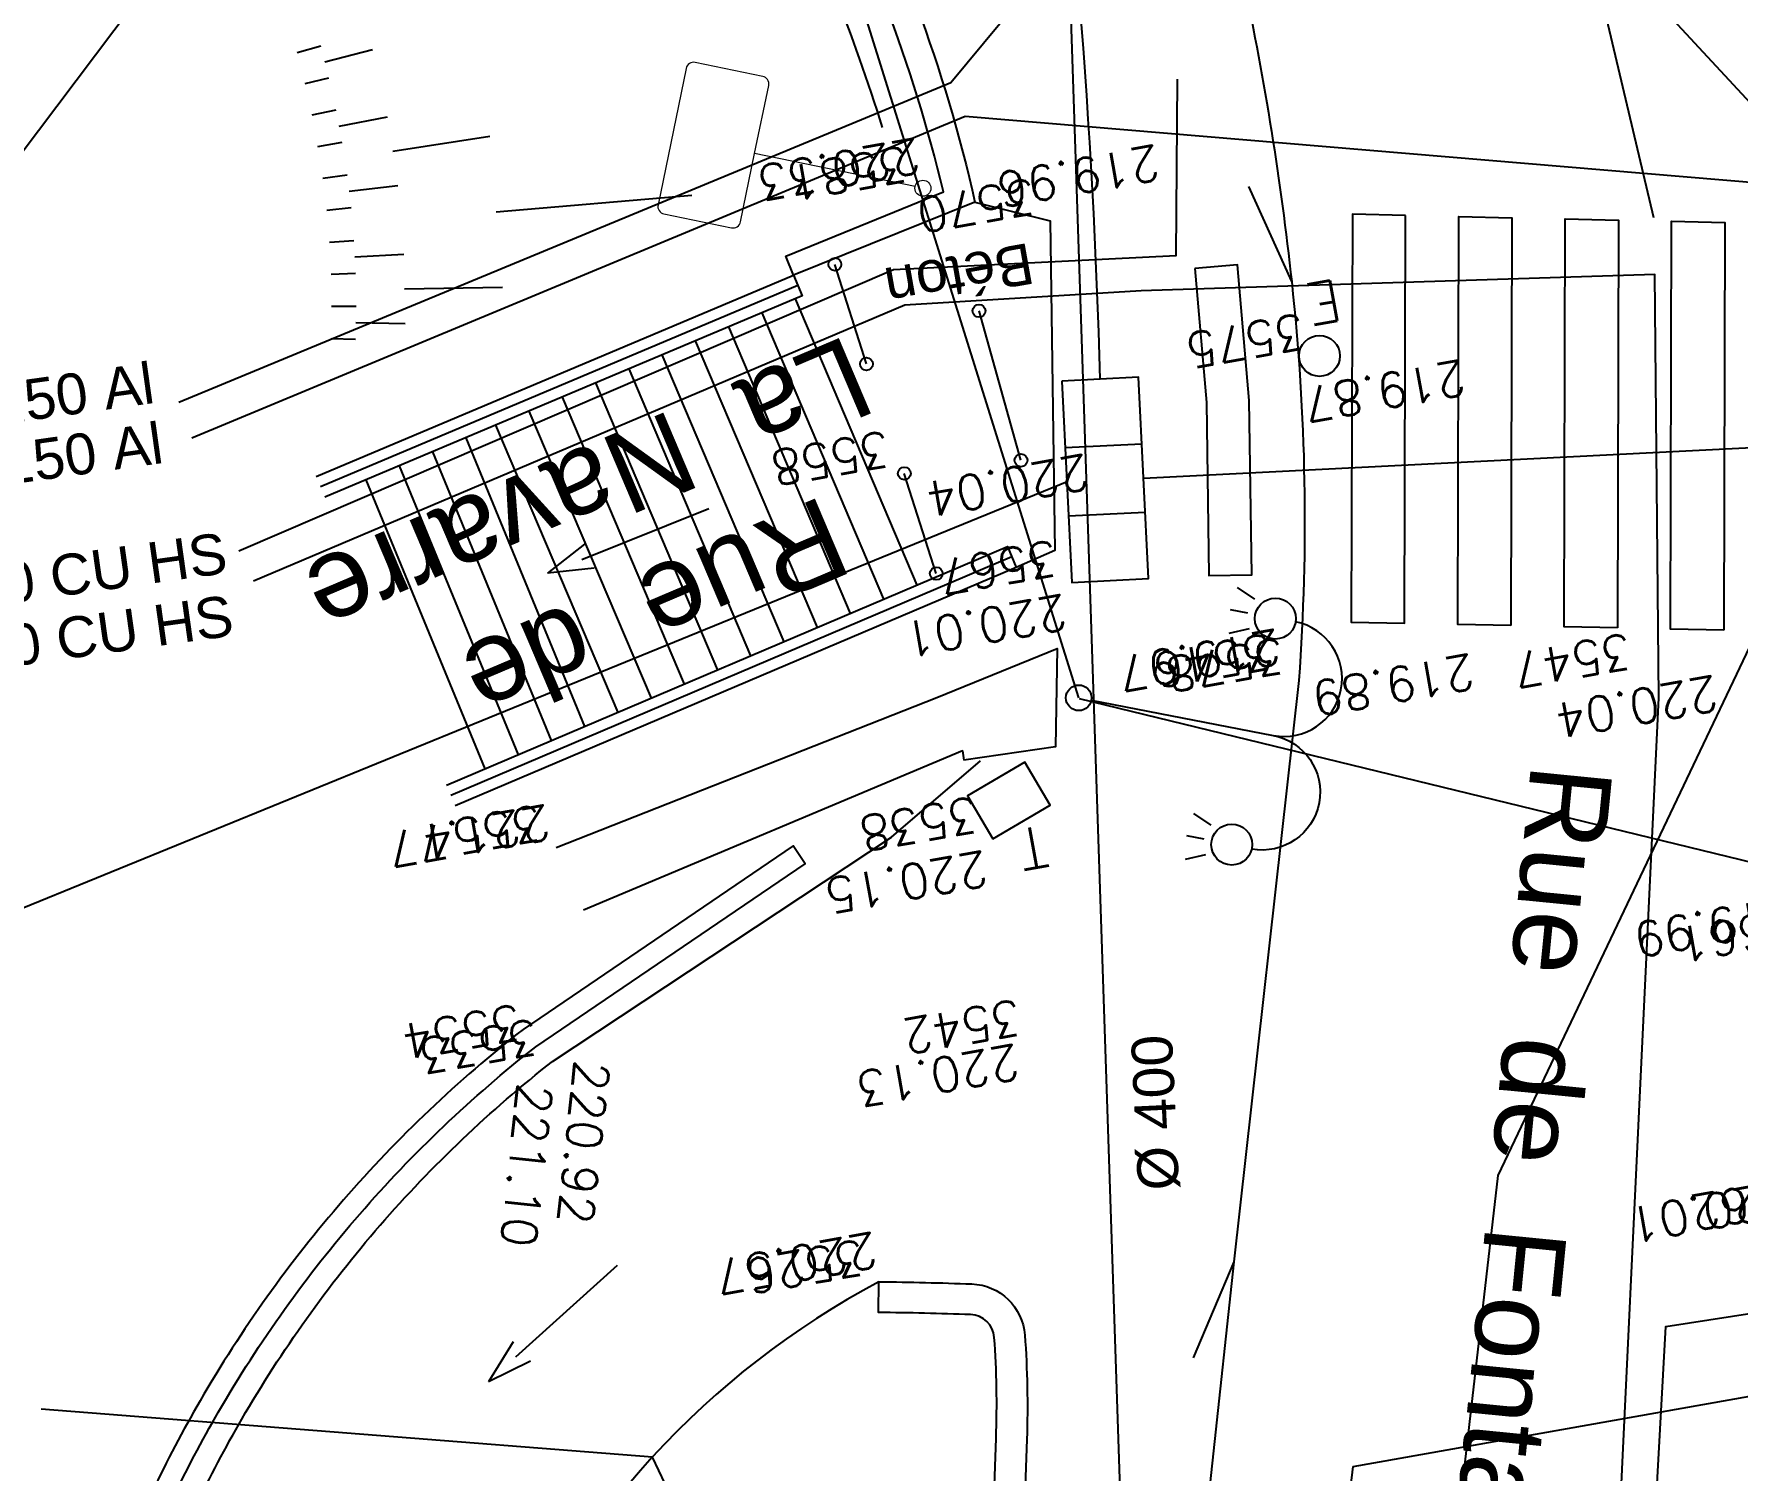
# Model space of a CAD drawing. Extents: x -2313930 to 3286427, y -3858277 to 2572692.
# Drawn here: x -11839 to -10174, y 4680 to 6085 of the extents above; entities that cross this region are included whole.
import ezdxf
from ezdxf.enums import TextEntityAlignment as Align
from ezdxf.lldxf.tags import DXFTag

# ---------------------------------------------------------------- set-up
doc = ezdxf.new("R2010")
doc.units = 0
for name, color, linetype, lineweight in [('_GAZELEC-RESERVATION 2', 132, 'Continuous', 18), ('Fond topo - P', 252, 'Continuous', 50), ('Fond topo - SIG', 252, 'Continuous', 20), ('Fond topo - VOI', 252, 'Continuous', 25)]:
    doc.layers.add(name, color=color, linetype=linetype, lineweight=lineweight)
for name, color, linetype in [('AEP_SSL', 252, 'Continuous'), ('CAB_SSL', 252, 'Continuous'), ('EDF_SSL', 252, 'Texte-Electricite'), ('Fond topo - BAT_ANN', 252, 'Continuous'), ('Fond topo - CLO_LEG', 252, 'Continuous'), ('Fond topo - CLO_MUR', 252, 'Continuous'), ('Fond topo - EAU', 252, 'Continuous'), ('Fond topo - EAU_TXT', 252, 'Continuous'), ('Fond topo - ECL', 252, 'Continuous'), ('Fond topo - PTT', 252, 'Continuous'), ('Fond topo - PTT_TXT', 252, 'Continuous'), ('Fond topo - SIH', 252, 'Continuous'), ('Fond topo - SOL', 252, 'Continuous'), ('Fond topo - TAL', 252, 'Continuous'), ('Fond topo - TAL_HAC', 252, 'Continuous'), ('Fond topo - VOI_NOM', 252, 'Continuous'), ('Fond topo - VOI_TXT', 252, 'Continuous'), ('Fond topo - Z_500', 252, 'Continuous'), ('GAZ_SSL', 252, 'Texte-GAZ'), ('prlm-VRD', 2, 'Continuous'), ('TELECOM_SSL', 252, 'Texte-Telecom'), ('UNITAIRE SSL', 252, 'UNITAIRE')]:
    doc.layers.add(name, color=color, linetype=linetype)
for name, color, linetype, plot in [('Fond topo - N', 252, 'Continuous', False), ('Fond topo - NCACHE', 252, 'Continuous', False), ('Fond topo - ZCACHE', 252, 'Continuous', False)]:
    doc.layers.add(name, color=color, linetype=linetype, plot=plot)
doc.styles.add('2000_ARIAL', font='arial.ttf', dxfattribs={"height": 0.4})
doc.styles.add('Lignes', font='arial.ttf', dxfattribs={"height": 0.35})
doc.styles.add('LignesA', font='arial.ttf', dxfattribs={"height": 0.35})
doc.styles.add('SIMPLEX', font='simplex_.ttf', dxfattribs={"height": 1.25})
doc.styles.add('TP-C_Autocad_Standard', font='simplex_.ttf', dxfattribs={"height": 1})
doc.styles.add('Tronçons', font='arial.ttf', dxfattribs={"height": 0.25})
tags = doc.linetypes.add('L16', pattern=[0.375, 0.3, -0.075]).pattern_tags.tags
tags[6:7] = [DXFTag(74, 4), DXFTag(75, 0), DXFTag(340, '0'), DXFTag(46, 0.0), DXFTag(50, 0.0), DXFTag(44, 0.0), DXFTag(45, 0.0)]
tags[4:5] = [DXFTag(74, 4), DXFTag(75, 0), DXFTag(340, '0'), DXFTag(46, 0.0), DXFTag(50, 0.0), DXFTag(44, 0.0), DXFTag(45, 0.0)]
tags = doc.linetypes.add('L8', pattern=[0.225, 0.15, -0.075]).pattern_tags.tags
tags[6:7] = [DXFTag(74, 4), DXFTag(75, 0), DXFTag(340, '0'), DXFTag(46, 0.0), DXFTag(50, 0.0), DXFTag(44, 0.0), DXFTag(45, 0.0)]
tags[4:5] = [DXFTag(74, 4), DXFTag(75, 0), DXFTag(340, '0'), DXFTag(46, 0.0), DXFTag(50, 0.0), DXFTag(44, 0.0), DXFTag(45, 0.0)]
tags = doc.linetypes.add('Texte-BT', pattern='A,5,-0.25,["BT",Lignes,S=1,R=0,X=0,Y=-0.18],-1.25', length=6.5).pattern_tags.tags
tags[15:16] = [DXFTag(74, 4), DXFTag(75, 0), DXFTag(340, '0'), DXFTag(46, 0.0), DXFTag(50, 0.0), DXFTag(44, 0.0), DXFTag(45, 0.0)]
tags[4:5] = [DXFTag(74, 4), DXFTag(75, 0), DXFTag(340, '0'), DXFTag(46, 0.0), DXFTag(50, 0.0), DXFTag(44, 0.0), DXFTag(45, 0.0)]
tags = doc.linetypes.add('Texte-Electricite', pattern='A,5,-0.25,["ELEC",Lignes,S=1,R=0,X=0,Y=-0.18],-1.25', length=6.5).pattern_tags.tags
tags[15:16] = [DXFTag(74, 4), DXFTag(75, 0), DXFTag(340, '0'), DXFTag(46, 0.0), DXFTag(50, 0.0), DXFTag(44, 0.0), DXFTag(45, 0.0)]
tags[4:5] = [DXFTag(74, 4), DXFTag(75, 0), DXFTag(340, '0'), DXFTag(46, 0.0), DXFTag(50, 0.0), DXFTag(44, 0.0), DXFTag(45, 0.0)]
tags = doc.linetypes.add('Texte-GAZ', pattern='A,5,-0.25,["GAZ",Lignes,S=1,R=0,X=0,Y=-0.18],-1.25', length=6.5).pattern_tags.tags
tags[15:16] = [DXFTag(74, 4), DXFTag(75, 0), DXFTag(340, '0'), DXFTag(46, 0.0), DXFTag(50, 0.0), DXFTag(44, 0.0), DXFTag(45, 0.0)]
tags[4:5] = [DXFTag(74, 4), DXFTag(75, 0), DXFTag(340, '0'), DXFTag(46, 0.0), DXFTag(50, 0.0), DXFTag(44, 0.0), DXFTag(45, 0.0)]
tags = doc.linetypes.add('Texte-HT', pattern='A,5,-0.25,["HT",Lignes,S=1,R=0,X=0,Y=-0.18],-1.25', length=6.5).pattern_tags.tags
tags[15:16] = [DXFTag(74, 4), DXFTag(75, 0), DXFTag(340, '0'), DXFTag(46, 0.0), DXFTag(50, 0.0), DXFTag(44, 0.0), DXFTag(45, 0.0)]
tags[4:5] = [DXFTag(74, 4), DXFTag(75, 0), DXFTag(340, '0'), DXFTag(46, 0.0), DXFTag(50, 0.0), DXFTag(44, 0.0), DXFTag(45, 0.0)]
tags = doc.linetypes.add('Texte-Telecom', pattern='A,5,-0.25,["TEL",Lignes,S=1,R=0,X=0,Y=-0.18],-1.25', length=6.5).pattern_tags.tags
tags[15:16] = [DXFTag(74, 4), DXFTag(75, 0), DXFTag(340, '0'), DXFTag(46, 0.0), DXFTag(50, 0.0), DXFTag(44, 0.0), DXFTag(45, 0.0)]
tags[4:5] = [DXFTag(74, 4), DXFTag(75, 0), DXFTag(340, '0'), DXFTag(46, 0.0), DXFTag(50, 0.0), DXFTag(44, 0.0), DXFTag(45, 0.0)]
tags = doc.linetypes.add('Texte-TelecomA', pattern='A,5,-0.25,["TEL",LignesA,S=1,R=0,X=0,Y=-0.18],-1.25', length=6.5).pattern_tags.tags
tags[15:16] = [DXFTag(74, 4), DXFTag(75, 0), DXFTag(340, '0'), DXFTag(46, 0.0), DXFTag(50, 0.0), DXFTag(44, 0.0), DXFTag(45, 0.0)]
tags[4:5] = [DXFTag(74, 4), DXFTag(75, 0), DXFTag(340, '0'), DXFTag(46, 0.0), DXFTag(50, 0.0), DXFTag(44, 0.0), DXFTag(45, 0.0)]
tags = doc.linetypes.add('UNITAIRE', pattern='A,0.25,-0.2,0,-0.2,0.25,-0.3,["UNI",TP-C_Autocad_Standard,S=0.15,R=0,X=-0.1,Y=-0.05],-0.45', length=1.65).pattern_tags.tags
tags[23:24] = [DXFTag(74, 4), DXFTag(75, 0), DXFTag(340, '0'), DXFTag(46, 0.0), DXFTag(50, 0.0), DXFTag(44, 0.0), DXFTag(45, 0.0)]
tags[12:13] = [DXFTag(74, 4), DXFTag(75, 0), DXFTag(340, '0'), DXFTag(46, 0.0), DXFTag(50, 0.0), DXFTag(44, 0.0), DXFTag(45, 0.0)]
tags[10:11] = [DXFTag(74, 4), DXFTag(75, 0), DXFTag(340, '0'), DXFTag(46, 0.0), DXFTag(50, 0.0), DXFTag(44, 0.0), DXFTag(45, 0.0)]
tags[8:9] = [DXFTag(74, 4), DXFTag(75, 0), DXFTag(340, '0'), DXFTag(46, 0.0), DXFTag(50, 0.0), DXFTag(44, 0.0), DXFTag(45, 0.0)]
tags[6:7] = [DXFTag(74, 4), DXFTag(75, 0), DXFTag(340, '0'), DXFTag(46, 0.0), DXFTag(50, 0.0), DXFTag(44, 0.0), DXFTag(45, 0.0)]
tags[4:5] = [DXFTag(74, 4), DXFTag(75, 0), DXFTag(340, '0'), DXFTag(46, 0.0), DXFTag(50, 0.0), DXFTag(44, 0.0), DXFTag(45, 0.0)]

# ---------------------------------------------------------------- blocks, each defined once
blk = doc.blocks.new('AFF10')
at = {"ltscale": 2}
for p, q in [((-0.17, -0.5), (-0.17, 0.5)), ((0.17, -0.5), (0.17, 0.5))]:
    blk.add_line(p, q, dxfattribs=at)
at = {"ltscale": 2, "flags": 128}
blk.add_lwpolyline([(-0.5, -0.5), (0.5, -0.5), (0.5, 0.5), (-0.5, 0.5)], close=True, dxfattribs=at)
blk = doc.blocks.new('ESC01')
at = {"ltscale": 2}
for p, q in [((1.338104, 0), (0, 0)), ((1.257547, 0.126415), (1.7, 0)), ((1.257547, -0.126415), (1.7, 0))]:
    blk.add_line(p, q, dxfattribs=at)
blk = doc.blocks.new('CLOLEG')
at = {"ltscale": 2}
blk.add_circle((0, 0), 0.0625, dxfattribs=at)
blk = doc.blocks.new('EAU03')
at = {"ltscale": 2}
blk.add_circle((0, 0), 0.2, dxfattribs=at)
blk = doc.blocks.new('EAU99')
at = {"style": 'SIMPLEX'}
blk.add_text('E', height=0.4, dxfattribs=at).set_placement((0, 0), align=Align.MIDDLE_CENTER)
blk = doc.blocks.new('ECL03')
at = {"ltscale": 2}
for p, q in [((-1.271914, 1.507164), (-1.354196, 1.319402)), ((-0.978086, 1.507164), (-0.895804, 1.319402)), ((0.978086, 1.507164), (0.895804, 1.319402)), ((1.271914, 1.507164), (1.354196, 1.319402)), ((-1.125, 1.464688), (-1.125, 1.293214)), ((1.125, 1.464688), (1.125, 1.293214))]:
    blk.add_line(p, q, dxfattribs=at)
at = {"ltscale": 2, "flags": 128}
blk.add_lwpolyline([(0, 0.125), (0, 1.935, -0.995687118), (1.131589, 1.939891)], format="xyb", dxfattribs=at)
at = {"ltscale": 2}
for centre, radius in [((-1.125, 1.74), 0.2), ((1.125, 1.74), 0.2), ((0, 0), 0.125)]:
    blk.add_circle(centre, radius, dxfattribs=at)
blk.add_arc((-0.565805, 1.935), 0.565805, 0, 179.504668, dxfattribs=at)
blk = doc.blocks.new('PTOPO')
at = {"layer": 'Fond topo - NCACHE', "style": 'SIMPLEX'}
blk.add_attdef('MAT', text='', height=0.34, dxfattribs=at).set_placement((0.1, -0.1), align=Align.TOP_LEFT)
at = {"layer": 'Fond topo - ZCACHE', "style": 'SIMPLEX'}
blk.add_attdef('ALT', (0.1, 0.1), '', height=0.34, dxfattribs=at)
blk = doc.blocks.new('PTT04')
at = {"ltscale": 2, "flags": 128}
blk.add_lwpolyline([(-0.5, -0.5), (0.5, -0.5), (0.5, 0.5), (-0.5, 0.5)], close=True, dxfattribs=at)
blk = doc.blocks.new('PTT99')
at = {"style": 'SIMPLEX'}
blk.add_text('T', height=0.4, dxfattribs=at).set_placement((0, 0), align=Align.MIDDLE_CENTER)
blk = doc.blocks.new('MOB01')
at = {"ltscale": 2}
blk.add_line((0, 0.078125), (0, 1.679534), dxfattribs=at)
at = {"linetype": 'Continuous', "ltscale": 2, "flags": 128}
blk.add_lwpolyline([(0, 1.679534), (0.680858, 1.679534, 0.414214007), (0.755858, 1.754534), (0.755858, 2.428793, 0.414214007), (0.680858, 2.503793), (-0.680858, 2.503793, 0.414214007), (-0.755858, 2.428793), (-0.755858, 1.754534, 0.414214007), (-0.680858, 1.679534)], format="xyb", close=True, dxfattribs=at)
at = {"ltscale": 2}
blk.add_circle((0, 0), 0.078125, dxfattribs=at)
blk = doc.blocks.new('A$C1F970F0F')
at = {"layer": 'AEP_SSL', "elevation": 0, "flags": 128}
for points in [[(-10890.7, -1224.8), (-10802.1, 430.3), (-10904.2, 777.7), (-10402.8, 5134.1), (-10036.7, 5902.9), (-10049.7, 6838.6), (-10065.2, 7383.4), (-10119.6, 7625.4)], [(-11904.3, 6056.7), (-11328.1, 6822), (-9728.8, 7266.1), (-9539.2, 7609.7)]]:
    blk.add_lwpolyline(points, dxfattribs=at)
at = {"layer": 'CAB_SSL', "elevation": 0, "flags": 128}
for points in [[(-10812.2, 5600.4), (-8720.3, 5090.7), (-5742.4, 5634.6), (-2733.2, 6173.9), (-522.8, 8575.3)], [(-10812.6, 5601.1), (-11337, 7277.7)]]:
    blk.add_lwpolyline(points, dxfattribs=at)
at = {"layer": 'EDF_SSL', "linetype": 'Texte-HT', "elevation": 0, "flags": 128}
for points in [[(-11692.1, 5890.3), (-10937.8, 6202.8), (-9933.4, 7412.5), (-9990.4, 7662.3)], [(-10250.6, 6070.5), (-10586.8, 7492)], [(-10577, -1098), (-9834.3, 5453), (-9748.7, 6070.7), (-10923.7, 6169.4), (-11679.5, 5855)], [(-10714.9, 525.5), (-10333.3, 3756.6), (-10245.7, 5601.1), (-10249.5, 6014.9), (-10751.5, 5999), (-10982.6, 5985.1), (-11619.2, 5715.3)], [(-10690, 524.3), (-10304.5, 3793.7), (-10238.9, 4986.5), (-8369.9, 5276.1)]]:
    blk.add_lwpolyline(points, dxfattribs=at)
at = {"layer": 'EDF_SSL', "linetype": 'Texte-BT', "elevation": 0, "flags": 128}
blk.add_lwpolyline([(-11633.6, 5744.7), (-10993.7, 6019.8), (-10717.4, 6033.7), (-10716.2, 6206)], dxfattribs=at)
at = {"layer": 'Fond topo - BAT_ANN', "ltscale": 2, "flags": 128}
for points in [[(-11089.9, 5991.1), (-10970.9, 5711.2)], [(-11155, 5963.7), (-11035.9, 5683.6)], [(-11122.4, 5977.4), (-11003.4, 5697.4)], [(-11187.5, 5950), (-11068.3, 5669.8)], [(-11220, 5936.3), (-11100.8, 5656)], [(-11252.5, 5922.6), (-11133.3, 5642.2)], [(-11285, 5908.9), (-11165.8, 5628.3)], [(-11350.1, 5881.4), (-11230.7, 5600.7)], [(-11317.5, 5895.1), (-11198.2, 5614.5)], [(-11382.6, 5867.7), (-11263.2, 5586.9)], [(-11411.7, 5855.4), (-11295.7, 5573.1)], [(-11444.3, 5841.7), (-11328.2, 5559.3)], [(-11509.3, 5814.3), (-11393.2, 5531.7)], [(-11476.8, 5828), (-11360.7, 5545.5)]]:
    blk.add_lwpolyline(points, dxfattribs=at)
at = {"layer": 'Fond topo - CLO_LEG', "ltscale": 2, "flags": 128}
for points in [[(-11020.1, 5927.5), (-11051, 6024.9)], [(-10869.1, 5833.3), (-10910.1, 5979.4)], [(-10951.9, 5722.6), (-10983.1, 5820.5)]]:
    blk.add_lwpolyline(points, dxfattribs=at)
at = {"layer": 'Fond topo - CLO_MUR', "ltscale": 2, "flags": 128}
for points in [[(-11550.6, 6975.8, -0.08134), (-11287.6, 6779.5, -0.137564), (-10914.1, 6085.6), (-11091.4, 6014.4), (-11098.8, 6033), (-10944.9, 6095.7, 0.134305), (-11307.8, 6760, 0.08134), (-11563.5, 6950.9)], [(-11794.4, 4535.6, -0.039615), (-11738.4, 4725, -0.039615), (-11653.3, 4903.2, -0.047647), (-11515.4, 5096.4, -0.047647), (-11343.4, 5260), (-11079.9, 5438.9), (-11091.7, 5456.3), (-11355.8, 5277, 0.04779), (-11531.3, 5110.2, 0.047647), (-11671.5, 4913.7, 0.039615), (-11758, 4732.5, 0.039615), (-11814.9, 4539.9)], [(-11278.2, 2855.1), (-11022.5, 2825.9), (-10955.5, 3473.2), (-10933.4, 3693.7), (-10909, 4433.8), (-10893.4, 4877.4, 0.026907), (-10895.2, 4975.8, 0.382646), (-10918.3, 4998.1, 0.006707), (-11008.2, 5000.2), (-11007.9, 5030.2, -0.006707), (-10917.2, 5028.1, -0.382646), (-10865.3, 4978, -0.026907), (-10863.4, 4876.3), (-10879, 4432.8), (-10903.4, 3691.8), (-10925.6, 3470.2), (-10995.8, 2792.7), (-11281.6, 2825.3)]]:
    blk.add_lwpolyline(points, format="xyb", dxfattribs=at)
for points in [[(-11557.9, 5817.6), (-11091.4, 6014.4), (-11082.8, 5994.1), (-11549.4, 5797.4)], [(-11430.6, 5515.8), (-10882.3, 5748.9), (-10873.7, 5728.6), (-11422, 5495.5)], [(-11323.3, 5454.9), (-10951.2, 5601.3), (-10833.6, 5649.4), (-10835.2, 5553.3), (-10924.8, 5540.1)], [(-10926.2, 5549.3), (-11296.8, 5393.6)], [(-10926.2, 5549.3), (-10926.2, 5549.3), (-10924.8, 5540.1)]]:
    blk.add_lwpolyline(points, dxfattribs=at)
at = {"layer": 'Fond topo - CLO_MUR', "linetype": 'L16', "ltscale": 2, "flags": 128}
for points in [[(-11087.1, 6004.3), (-11553.7, 5807.5)], [(-10878, 5738.8), (-11426.3, 5505.6)]]:
    blk.add_lwpolyline(points, dxfattribs=at)
at = {"layer": 'Fond topo - SIH', "linetype": 'L16', "ltscale": 2, "flags": 128}
for points in [[(-10493.2, 6072.8), (-10545.2, 6074), (-10546.2, 5675.2), (-10494.2, 5674.1)], [(-10390.2, 5671.8), (-10442.2, 5672.9), (-10441.2, 6071.7), (-10389.2, 6070.5)], [(-10286.2, 5669.5), (-10338.2, 5670.6), (-10337.2, 6069.4), (-10285.1, 6068.2)], [(-10182.2, 5667.2), (-10234.2, 5668.3), (-10233.1, 6067.1), (-10181.1, 6065.9)], [(-10699.3, 6020.8), (-10687.9, 5889.7), (-10685.4, 5720.7), (-10643.4, 5721.3), (-10645.9, 5891.8), (-10657.5, 6024.5)]]:
    blk.add_lwpolyline(points, close=True, dxfattribs=at)
at = {"layer": 'Fond topo - SOL', "linetype": 'L16', "ltscale": 2, "flags": 128}
blk.add_lwpolyline([(-10914.1, 6085.6), (-10840.4, 6067.6), (-10835.9, 5745.2), (-10873.7, 5728.6)], dxfattribs=at)
at = {"layer": 'Fond topo - TAL', "linetype": 'L8', "ltscale": 2, "flags": 128}
blk.add_lwpolyline([(-11004.4, 6158.6, 0.016645), (-11051.4, 6292.6, 0.027189), (-11087.3, 6371.9, 0.002513), (-11156.4, 6503.2, 0.012029), (-11171.6, 6530.3, 0.017564), (-11211.6, 6592.3, 0.015946), (-11260, 6657.4, 0.034499), (-11296.9, 6697.8, 0.009438), (-11443.8, 6832.6, 0.029586), (-11486.1, 6865.7, 0.015022), (-11574.7, 6923.1)], format="xyb", dxfattribs=at)
at = {"layer": 'Fond topo - TAL_HAC', "ltscale": 2}
for p, q in [((-11576.7, 6232.1), (-11553.5, 6238.6)), ((-11549.5, 6223), (-11503, 6235)), ((-11568.8, 6201.7), (-11545.5, 6207.4)), ((-11562, 6171.1), (-11538.5, 6175.9)), ((-11535.5, 6160.1), (-11488.3, 6169)), ((-11483.2, 6135.5), (-11388.3, 6150.1)), ((-11556.2, 6140.2), (-11532.5, 6144.3)), ((-11551.4, 6109.2), (-11527.6, 6112.4)), ((-11525.7, 6096.4), (-11478.1, 6102.1)), ((-11547.7, 6078), (-11523.8, 6080.4)), ((-11382, 6076.3), (-11190.7, 6092.6)), ((-11545, 6046.7), (-11521.1, 6048.3)), ((-11520.3, 6032.3), (-11472.3, 6034.7)), ((-11543.4, 6015.3), (-11519.4, 6016.2)), ((-11471.7, 6000.9), (-11375.7, 6002.6)), ((-11542.9, 5983.9), (-11518.9, 5984)), ((-11519.1, 5967.9), (-11471.1, 5967.1)), ((-11543.4, 5952.5), (-11519.4, 5951.8))]:
    blk.add_line(p, q, dxfattribs=at)
at = {"layer": 'Fond topo - VOI', "ltscale": 2, "flags": 128}
for points in [[(-11493.7, 7121.3), (-11124.9, 6951.5, -0.113855), (-10880.9, 6762.7, -0.040709), (-10762.4, 6591.2, -0.078752), (-10651.4, 6301.2, -0.025105), (-10604.5, 6008, -0.045102), (-10597.5, 5618.1)], [(-10597.5, 5618.1), (-10661, 5049.8), (-10724.7, 4459.2), (-10835, 3463.9), (-10968.8, 2225.9), (-11135.3, 714), (-11202.2, 118.6, -0.018575), (-11279.3, -394.2, 0.004565), (-11387.9, -1000.9)], [(-11768.8, 4535.8, -0.039615), (-11714, 4721.4, -0.039615), (-11630.6, 4896, -0.047647), (-11495.5, 5085.4, -0.047647), (-11326.9, 5245.7), (-10995.8, 5464.8), (-10908.5, 5539.6)], [(-11007.9, 5030.2, 0.172051), (-11380.9, 4623.1, 0.056774), (-11425.3, 4473)]]:
    blk.add_lwpolyline(points, format="xyb", dxfattribs=at)
for points in [[(-10604.5, 6008), (-10646.3, 6101.1)], [(-10661, 5049.8), (-10700.9, 4956)]]:
    blk.add_lwpolyline(points, dxfattribs=at)
at = {"layer": 'GAZ_SSL', "linetype": 'Texte-GAZ', "elevation": 0, "flags": 128}
blk.add_lwpolyline([(-10544.3, 4849.5), (-2844.4, 6215.2), (-619.1, 6565.4), (-558.7, 6580.8), (-429.5, 7139.2), (-208.1, 8868.9), (360.7, 9157.9), (425, 9327.6), (4535.2, 11485.1), (4713.3, 11477.5), (5559.7, 11914.2), (6091.2, 12178.6), (6293, 12126.4), (6627.3, 11179.9), (7472.8, 9124.5), (7947.1, 9062.5), (8070.8, 8793.5), (8796.8, 9110.1), (9553.6, 9252.3)], dxfattribs=at)
at = {"layer": 'GAZ_SSL', "elevation": 0, "flags": 128}
for points in [[(-10560.8, 4710.3), (-11179.7, 4754.5), (-11229.4, 4858.7), (-11826.8, 4905.5)], [(-11201.4, -699.5), (-10544.3, 4849.5)]]:
    blk.add_lwpolyline(points, dxfattribs=at)
at = {"layer": 'TELECOM_SSL', "elevation": 0, "flags": 128}
blk.add_lwpolyline([(-10791.6, 5912.6, 0.051082), (-10984, 7378.5)], format="xyb", dxfattribs=at)
at = {"layer": 'TELECOM_SSL', "linetype": 'Texte-TelecomA', "elevation": 0, "flags": 128}
blk.add_lwpolyline([(-10749.2, 5816), (-5732.1, 6068.9), (-1122.8, 7053.3)], dxfattribs=at)
at = {"layer": 'TELECOM_SSL', "elevation": 0, "flags": 128}
blk.add_lwpolyline([(-10824.1, 5812.3), (-11954, 5350.9)], dxfattribs=at)
at = {"layer": 'UNITAIRE SSL', "ltscale": 2, "elevation": 0, "flags": 128}
for points in [[(-11203.9, 7315.7), (-9597.1, 5578), (-4253.2, 6800.5), (-825.2, 8394.2), (171.1, 9139.5), (980.7, 9531.5), (2024.3, 10089.4), (2847, 10510), (3831.6, 11032), (4688.7, 11539.2), (5727, 12644.5), (4820.2, 13573.5)], [(-10670, 1767.4), (-10839.1, 6842.2)]]:
    blk.add_lwpolyline(points, dxfattribs=at)
at = {"layer": 'Fond topo - BAT_ANN', "ltscale": 2, "xscale": 99.99999999999999, "yscale": 99.99999999999999, "zscale": 99.99999999999999}
for p, rotation in [((-11174.2, 5786.2), 201.8128676594224), ((-11263.5, 5046.4), 222.0814819636631)]:
    blk.add_blockref('ESC01', p, dxfattribs=dict(at, rotation=rotation))
at = {"layer": 'Fond topo - CLO_LEG', "ltscale": 2, "xscale": 99.99999999999996, "yscale": 99.99999999999996, "zscale": 99.99999999999996, "rotation": 265.054594812874}
for p in [(-11051, 6024.9), (-10910.1, 5979.4), (-11020.1, 5927.5), (-10869.1, 5833.3), (-10983.1, 5820.5), (-10951.9, 5722.6)]:
    blk.add_blockref('CLOLEG', p, dxfattribs=at)
at = {"layer": 'Fond topo - EAU', "ltscale": 2, "xscale": 100, "yscale": 100, "zscale": 100, "rotation": 78.40252969303506}
blk.add_blockref('EAU03', (-10577.3, 5935.4), dxfattribs=at)
at = {"layer": 'Fond topo - EAU_TXT', "ltscale": 2, "xscale": 99.99999999999999, "yscale": 99.99999999999999, "zscale": 99.99999999999999, "rotation": 190.0656205306816}
blk.add_blockref('EAU99', (-10572.9, 5987.7), dxfattribs=at)
at = {"layer": 'Fond topo - ECL', "ltscale": 2, "xscale": 99.99999999999999, "yscale": 99.99999999999999, "zscale": 99.99999999999999, "rotation": 259.0751844368442}
blk.add_blockref('ECL03', (-10812.6, 5601.1), dxfattribs=at)
at = {"layer": 'Fond topo - P', "ltscale": 2}
ref = blk.add_blockref('PTOPO', (-10964.9, 6099.3), dxfattribs=dict(at, xscale=99.99999999999994, yscale=99.99999999999994, zscale=99.99999999999994, rotation=190.0656205306617))
ref.add_attrib('MAT', '3581', dxfattribs={"layer": 'Fond topo - N', "color": 0, "ltscale": 2, "height": 34, "rotation": 190.0656, "style": 'SIMPLEX'}).set_placement((-10976.5, 6107.4), align=Align.TOP_LEFT)
ref.add_attrib('ALT', '220.33', (-10970.6, 6148.5), dxfattribs={"layer": 'Fond topo - Z_500', "color": 0, "ltscale": 2, "height": 34, "rotation": 190.0656, "style": 'SIMPLEX'})
ref = blk.add_blockref('PTOPO', (-10840.4, 6067.6), dxfattribs=dict(at, xscale=99.99999999999994, yscale=99.99999999999994, zscale=99.99999999999994, rotation=190.0656205306617))
ref.add_attrib('MAT', '3570', dxfattribs={"layer": 'Fond topo - N', "color": 0, "ltscale": 2, "height": 34, "rotation": 190.0656, "style": 'SIMPLEX'}).set_placement((-10852, 6075.7), align=Align.TOP_LEFT)
ref.add_attrib('ALT', '219.96', (-10736.8, 6141.7), dxfattribs={"layer": 'Fond topo - Z_500', "color": 0, "ltscale": 2, "height": 34, "rotation": 190.0656, "style": 'SIMPLEX'})
ref = blk.add_blockref('PTOPO', (-10577.3, 5935.4), dxfattribs=dict(at, xscale=99.99999999999994, yscale=99.99999999999994, zscale=99.99999999999994, rotation=190.0656205306617))
ref.add_attrib('MAT', '3575', dxfattribs={"layer": 'Fond topo - N', "color": 0, "ltscale": 2, "height": 34, "rotation": 190.0656, "style": 'SIMPLEX'}).set_placement((-10588.9, 5943.5), align=Align.TOP_LEFT)
ref.add_attrib('ALT', '219.87', (-10437.6, 5931.6), dxfattribs={"layer": 'Fond topo - Z_500', "color": 0, "ltscale": 2, "height": 34, "rotation": 190.0656, "style": 'SIMPLEX'})
ref = blk.add_blockref('PTOPO', (-10983.1, 5820.5), dxfattribs=dict(at, xscale=99.99999999999994, yscale=99.99999999999994, zscale=99.99999999999994, rotation=190.0656205306617))
ref.add_attrib('MAT', '3558', dxfattribs={"layer": 'Fond topo - N', "color": 0, "ltscale": 2, "height": 34, "rotation": 190.0656, "style": 'SIMPLEX'}).set_placement((-10994.7, 5828.6), align=Align.TOP_LEFT)
ref.add_attrib('ALT', '220.04', (-10805.8, 5839.4), dxfattribs={"layer": 'Fond topo - Z_500', "color": 0, "ltscale": 2, "height": 34, "rotation": 190.0656, "style": 'SIMPLEX'})
ref = blk.add_blockref('PTOPO', (-10819.2, 5713.9), dxfattribs=dict(at, xscale=99.99999999999994, yscale=99.99999999999994, zscale=99.99999999999994, rotation=190.0656205306617))
ref.add_attrib('MAT', '3567', dxfattribs={"layer": 'Fond topo - N', "color": 0, "ltscale": 2, "height": 34, "rotation": 190.0656, "style": 'SIMPLEX'}).set_placement((-10830.8, 5722), align=Align.TOP_LEFT)
ref.add_attrib('ALT', '220.01', (-10827.3, 5702.3), dxfattribs={"layer": 'Fond topo - Z_500', "color": 0, "ltscale": 2, "height": 34, "rotation": 190.0656, "style": 'SIMPLEX'})
ref = blk.add_blockref('PTOPO', (-10609.4, 5622.6), dxfattribs=dict(at, xscale=99.99999999999994, yscale=99.99999999999994, zscale=99.99999999999994, rotation=190.0656205306617))
ref.add_attrib('MAT', '3546', dxfattribs={"layer": 'Fond topo - N', "color": 0, "ltscale": 2, "height": 34, "rotation": 190.0656, "style": 'SIMPLEX'}).set_placement((-10621, 5630.7), align=Align.TOP_LEFT)
ref.add_attrib('ALT', '219.97', (-10618.7, 5668.4), dxfattribs={"layer": 'Fond topo - Z_500', "color": 0, "ltscale": 2, "height": 34, "rotation": 190.0656, "style": 'SIMPLEX'})
ref = blk.add_blockref('PTOPO', (-10258.2, 5622.7), dxfattribs=dict(at, xscale=99.99999999999994, yscale=99.99999999999994, zscale=99.99999999999994, rotation=190.0656205306617))
ref.add_attrib('MAT', '3547', dxfattribs={"layer": 'Fond topo - N', "color": 0, "ltscale": 2, "height": 34, "rotation": 190.0656, "style": 'SIMPLEX'}).set_placement((-10269.8, 5630.8), align=Align.TOP_LEFT)
ref.add_attrib('ALT', '220.04', (-10190.9, 5622.9), dxfattribs={"layer": 'Fond topo - Z_500', "color": 0, "ltscale": 2, "height": 34, "rotation": 190.0656, "style": 'SIMPLEX'})
ref = blk.add_blockref('PTOPO', (-10597.4, 5618.5), dxfattribs=dict(at, xscale=99.99999999999994, yscale=99.99999999999994, zscale=99.99999999999994, rotation=190.0656205306617))
ref.add_attrib('MAT', '3578', dxfattribs={"layer": 'Fond topo - N', "color": 0, "ltscale": 2, "height": 34, "rotation": 190.0656, "style": 'SIMPLEX'}).set_placement((-10609, 5626.6), align=Align.TOP_LEFT)
ref.add_attrib('ALT', '219.89', (-10429.2, 5644.1), dxfattribs={"layer": 'Fond topo - Z_500', "color": 0, "ltscale": 2, "height": 34, "rotation": 190.0656, "style": 'SIMPLEX'})
ref = blk.add_blockref('PTOPO', (-11323.3, 5454.9), dxfattribs=dict(at, xscale=99.99999999999994, yscale=99.99999999999994, zscale=99.99999999999994, rotation=190.0656205306617))
ref.add_attrib('MAT', '3554', dxfattribs={"layer": 'Fond topo - N', "color": 0, "ltscale": 2, "height": 34, "rotation": 190.0656, "style": 'SIMPLEX'}).set_placement((-11334.9, 5463), align=Align.TOP_LEFT)
ref.add_attrib('ALT', '221.77', (-11332.4, 5496.7), dxfattribs={"layer": 'Fond topo - Z_500', "color": 0, "ltscale": 2, "height": 34, "rotation": 190.0656, "style": 'SIMPLEX'})
ref = blk.add_blockref('PTOPO', (-10896.6, 5463.1), dxfattribs=dict(at, xscale=99.99999999999994, yscale=99.99999999999994, zscale=99.99999999999994, rotation=190.0656205306617))
ref.add_attrib('MAT', '3538', dxfattribs={"layer": 'Fond topo - N', "color": 0, "ltscale": 2, "height": 34, "rotation": 190.0656, "style": 'SIMPLEX'}).set_placement((-10908.2, 5471.2), align=Align.TOP_LEFT)
ref.add_attrib('ALT', '220.15', (-10904.7, 5451.5), dxfattribs={"layer": 'Fond topo - Z_500', "color": 0, "ltscale": 2, "height": 34, "rotation": 190.0656, "style": 'SIMPLEX'})
ref = blk.add_blockref('PTOPO', (-10096.3, 5354.7), dxfattribs=dict(at, xscale=99.99999999999994, yscale=99.99999999999994, zscale=99.99999999999994, rotation=190.0656205306617))
ref.add_attrib('MAT', '3661', dxfattribs={"layer": 'Fond topo - N', "color": 0, "ltscale": 2, "height": 34, "rotation": 190.0656, "style": 'SIMPLEX'}).set_placement((-10107.9, 5362.8), align=Align.TOP_LEFT)
ref.add_attrib('ALT', '219.99', (-10114.6, 5408.2), dxfattribs={"layer": 'Fond topo - Z_500', "color": 0, "ltscale": 2, "height": 34, "rotation": 190.0656, "style": 'SIMPLEX'})
ref = blk.add_blockref('PTOPO', (-11343.4, 5260), dxfattribs=dict(at, xscale=99.99999999999994, yscale=99.99999999999994, zscale=99.99999999999994, rotation=190.0656205306617))
ref.add_attrib('MAT', '3534', dxfattribs={"layer": 'Fond topo - N', "color": 0, "ltscale": 2, "height": 34, "rotation": 190.0656, "style": 'SIMPLEX'}).set_placement((-11355, 5268.1), align=Align.TOP_LEFT)
ref.add_attrib('ALT', '221.10', (-11360.7, 5225.4), dxfattribs={"layer": 'Fond topo - Z_500', "color": 0, "ltscale": 2, "height": 34, "rotation": 263.9174, "style": 'SIMPLEX'})
ref = blk.add_blockref('PTOPO', (-10854.7, 5264.7), dxfattribs=dict(at, xscale=99.99999999999994, yscale=99.99999999999994, zscale=99.99999999999994, rotation=190.0656205306617))
ref.add_attrib('MAT', '3542', dxfattribs={"layer": 'Fond topo - N', "color": 0, "ltscale": 2, "height": 34, "rotation": 190.0656, "style": 'SIMPLEX'}).set_placement((-10866.3, 5272.8), align=Align.TOP_LEFT)
ref.add_attrib('ALT', '220.13', (-10873.9, 5262.6), dxfattribs={"layer": 'Fond topo - Z_500', "color": 0, "ltscale": 2, "height": 34, "rotation": 190.0656, "style": 'SIMPLEX'})
ref = blk.add_blockref('PTOPO', (-11326.9, 5245.7), dxfattribs=dict(at, xscale=99.99999999999994, yscale=99.99999999999994, zscale=99.99999999999994, rotation=190.0656205306617))
ref.add_attrib('MAT', '3533', dxfattribs={"layer": 'Fond topo - N', "color": 0, "ltscale": 2, "height": 34, "rotation": 190.0656, "style": 'SIMPLEX'}).set_placement((-11338.5, 5253.8), align=Align.TOP_LEFT)
ref.add_attrib('ALT', '220.92', (-11304.9, 5247.8), dxfattribs={"layer": 'Fond topo - Z_500', "color": 0, "ltscale": 2, "height": 34, "rotation": 263.9174, "style": 'SIMPLEX'})
ref = blk.add_blockref('PTOPO', (-10085, 5092.2), dxfattribs=dict(at, xscale=99.99999999999994, yscale=99.99999999999994, zscale=99.99999999999994, rotation=190.0656205306617))
ref.add_attrib('MAT', '3662', dxfattribs={"layer": 'Fond topo - N', "color": 0, "ltscale": 2, "height": 34, "rotation": 190.0656, "style": 'SIMPLEX'}).set_placement((-10096.6, 5100.3), align=Align.TOP_LEFT)
ref.add_attrib('ALT', '220.01', (-10119, 5129.7), dxfattribs={"layer": 'Fond topo - Z_500', "color": 0, "ltscale": 2, "height": 34, "rotation": 190.0656, "style": 'SIMPLEX'})
ref = blk.add_blockref('PTOPO', (-11007.9, 5030.2), dxfattribs=dict(at, xscale=99.99999999999994, yscale=99.99999999999994, zscale=99.99999999999994, rotation=190.0656205306617))
ref.add_attrib('MAT', '3526', dxfattribs={"layer": 'Fond topo - N', "color": 0, "ltscale": 2, "height": 34, "rotation": 190.0656, "style": 'SIMPLEX'}).set_placement((-11019.5, 5038.3), align=Align.TOP_LEFT)
ref.add_attrib('ALT', '220.57', (-11012.7, 5078.7), dxfattribs={"layer": 'Fond topo - Z_500', "color": 0, "ltscale": 2, "height": 34, "rotation": 190.0656, "style": 'SIMPLEX'})
at = {"layer": 'Fond topo - PTT', "ltscale": 2, "xscale": 65.07287221166509, "yscale": 48.99999999999999, "zscale": 99.99999999999997, "rotation": 30.39907564464962}
blk.add_blockref('PTT04', (-10880.9, 5500.7), dxfattribs=at)
at = {"layer": 'Fond topo - PTT_TXT', "ltscale": 2, "xscale": 99.99999999999994, "yscale": 99.99999999999994, "zscale": 99.99999999999994, "rotation": 190.0656205306617}
blk.add_blockref('PTT99', (-10857.2, 5454.7), dxfattribs=at)
at = {"layer": 'Fond topo - SIG', "ltscale": 2, "xscale": 99.99999999999999, "yscale": 99.99999999999999, "zscale": 99.99999999999999, "rotation": 78.3755079195355}
blk.add_blockref('MOB01', (-10964.9, 6099.3), dxfattribs=at)
at = {"layer": 'TELECOM_SSL', "linetype": 'ByBlock', "ltscale": 2, "xscale": 197.0395654589478, "yscale": 75, "zscale": 99.99999999999997, "rotation": 272.8460350663358}
blk.add_blockref('AFF10', (-10786.7, 5814.2), dxfattribs=at)
at = {"layer": 'EDF_SSL', "style": 'Tronçons'}
for s, p in [('12/80 HTA 3x150 Al', (-12209.5, 5820.2)), ('12/80 HTA 3x150 Al', (-12200.9, 5761.5)), ('HTA 3x50 CU HS', (-12076.6, 5662.7)), ('HTA 3x50 CU HS', (-12070.5, 5601.5))]:
    blk.add_text(s, height=40, rotation=7.9807, dxfattribs=at).set_placement(p)
at = {"layer": 'Fond topo - VOI_NOM', "style": '2000_ARIAL'}
for s, rotation, p in [('La  Navarre', 203.0018, (-11038.7, 5956.4)), ('Rue  de', 203.0018, (-11062.1, 5799.5)), ('Rue  de  Fontanières', 264.351, (-10370.3, 5538.2))]:
    blk.add_text(s, height=80, rotation=rotation, dxfattribs=at).set_placement(p)
at = {"layer": 'Fond topo - VOI_TXT', "style": '2000_ARIAL'}
blk.add_text('Béton', height=40, rotation=190.0656, dxfattribs=at).set_placement((-10861, 6046.1))
at = {"layer": 'UNITAIRE SSL', "style": 'Tronçons'}
blk.add_text('Ø 400', height=40, rotation=92.6923, dxfattribs=at).set_placement((-10714.5, 5120.5))

msp = doc.modelspace()

# ---------------------------------------------------------------- linework, layer by layer
at = {"layer": '_GAZELEC-RESERVATION 2'}
msp.add_circle((486248.48, -227485.963), 2800178.149, dxfattribs=at)

# ---------------------------------------------------------------- block references
at = {"layer": 'prlm-VRD'}
msp.add_blockref('A$C1F970F0F', (-5.73, -165.002), dxfattribs=at)

doc.saveas('drawing.dxf')
